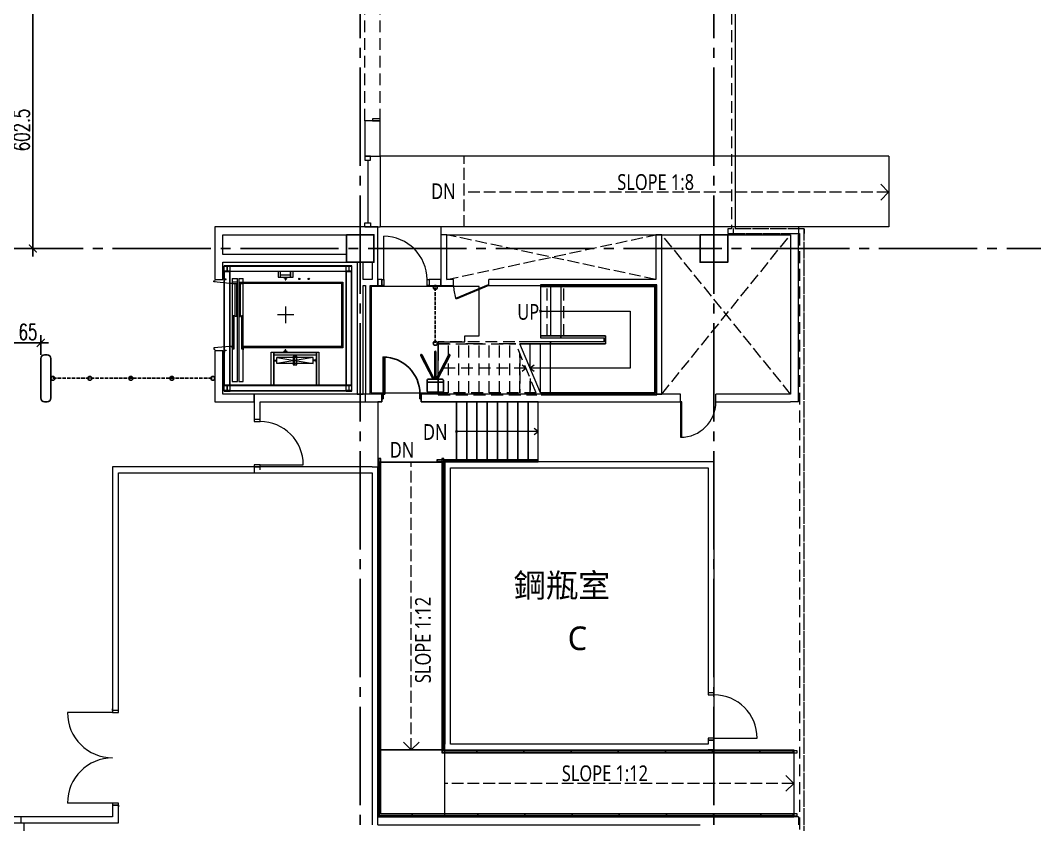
# Model space of a CAD drawing. Header units: millimetres. Extents: x -960 to 41501, y -1010 to 11880.
# Drawn here: x 24395 to 26976, y 1535 to 3580 of the extents above; entities that cross this region are included whole.
import ezdxf
from ezdxf.enums import TextEntityAlignment as Align

# ---------------------------------------------------------------- set-up
doc = ezdxf.new("R2010")
doc.units = ezdxf.units.MM
doc.header["$LTSCALE"] = 100
for name, pattern in [('X-S-FAB-L10$0$CENTER', [0.017, 0.012, -0.0015, 0.002, -0.0015]), ('X-S-FAB-L10$0$COL-CEN-LIN', [3.25, 2.5, -0.25, 0.25, -0.25]), ('X-S-FAB-L10$0$HIDDEN', [0.4, 0.3, -0.1]), ('X-S-FAB-L10$0$JJP_虛線(退縮線、投影線、地下室範圍、非屬本工程、圖面分區)', [0.45, 0.3, -0.15]), ('X-S-FAB-L10$0$TAI_虛線', [5.644, 2.822, -2.822]), ('X-S-FAB-L10$0$虛線', [0.846667, 0.423333, -0.423333])]:
    doc.linetypes.add(name, pattern=pattern)
for name, color, linetype in [('0-XREF', 7, 'Continuous'), ('X-S-FAB-L10$0$#2電梯_39_0', 8, 'Continuous'), ('X-S-FAB-L10$0$#2電梯_39_CAGE', 8, 'Continuous'), ('X-S-FAB-L10$0$#2電梯_39_CENTER', 8, 'Continuous'), ('X-S-FAB-L10$0$#2電梯_39_DIM', 8, 'Continuous'), ('X-S-FAB-L10$0$#2電梯_39_ELV', 8, 'Continuous'), ('X-S-FAB-L10$0$#2電梯_39_RC', 8, 'Continuous'), ('X-S-FAB-L10$0$#2電梯_39_STEEL2', 8, 'Continuous'), ('X-S-FAB-L10$0$#2電梯_39_WEIGHT', 8, 'Continuous'), ('X-S-FAB-L10$0$0-DIM-TXT', 8, 'Continuous'), ('X-S-FAB-L10$0$A-HIDE.50K辦公室', 8, 'Continuous'), ('X-S-FAB-L10$0$A-OBJE-2D', 8, 'X-S-FAB-L10$0$HIDDEN'), ('X-S-FAB-L10$0$A-RAIL', 8, 'Continuous'), ('X-S-FAB-L10$0$A-STRS', 8, 'Continuous'), ('X-S-FAB-L10$0$A-TEXT', 8, 'Continuous'), ('X-S-FAB-L10$0$A-WALL-EX', 8, 'Continuous'), ('X-S-FAB-L10$0$A-WALL-EX.200K', 8, 'Continuous'), ('X-S-FAB-L10$0$A-WALL-IN', 8, 'Continuous'), ('X-S-FAB-L10$0$A-WALL-IN.200K', 8, 'Continuous'), ('X-S-FAB-L10$0$A-WALL-IN.200K拆除', 8, 'Continuous'), ('X-S-FAB-L10$0$A-ZONE.200K', 8, 'Continuous'), ('X-S-FAB-L10$0$BLOCK', 8, 'Continuous'), ('X-S-FAB-L10$0$CCL', 8, 'X-S-FAB-L10$0$COL-CEN-LIN'), ('X-S-FAB-L10$0$COL-S', 8, 'Continuous'), ('X-S-FAB-L10$0$Door', 8, 'Continuous'), ('X-S-FAB-L10$0$DW_Frame', 8, 'Continuous'), ('X-S-FAB-L10$0$S-SLAB-SHOW', 8, 'Continuous'), ('X-S-FAB-L10$0$管制設備-188K', 6, 'Continuous')]:
    doc.layers.add(name, color=color, linetype=linetype)
doc.styles.add('X-S-FAB-L10$0$CHINA', font='simplex.shx', dxfattribs={"width": 0.75, "bigfont": 'chineset.shx'})
doc.styles.add('X-S-FAB-L10$0$DimStyUse', font='romans.shx', dxfattribs={"width": 0.7})
doc.styles.add('X-S-FAB-L10$0$Standard', font='', dxfattribs={"width": 0.8})
doc.styles.add('X-S-FAB-L10$0$TG_NOTE_TEXT', font='simplex.shx', dxfattribs={"width": 0.75, "bigfont": 'chineset.shx'})
doc.styles.get('X-S-FAB-L10$0$Standard').set_extended_font_data('Microsoft JhengHei')

# ---------------------------------------------------------------- blocks, each defined once
blk = doc.blocks.new('X-S-FAB-L10$0$FAB2-L05')
at = {"layer": 'X-S-FAB-L10$0$CCL'}
for p, q in [((-900, 11005), (-900, 0)), ((0, 11005), (0, 0)), ((-26880, 3720), (1210, 3720))]:
    blk.add_line(p, q, dxfattribs=at)
at = {"layer": 'X-S-FAB-L10$0$COL-S'}
for points in [[(-935, 3755), (-865, 3755), (-865, 3685), (-935, 3685)], [(-35, 3755), (35, 3755), (35, 3685), (-35, 3685)]]:
    blk.add_lwpolyline(points, close=True, dxfattribs=at)
blk = doc.blocks.new('X-S-FAB-L10$0$鋼瓶室__房間編號__43_1', base_point=(26181.9, 1419.2))
at = {"layer": 'X-S-FAB-L10$0$A-ZONE.200K', "color": 154, "lineweight": 0, "style": 'X-S-FAB-L10$0$Standard'}
for tag, p in [('ROOM_NAME', (25816.5, 2173.5)), ('DUMMY_849', (25933.3, 2193.1)), ('DUMMY_850', (25790.6, 2063.3)), ('DUMMY_851', (25816.5, 2039))]:
    blk.add_attdef(tag, text='', height=60, dxfattribs=at).set_placement(p, align=Align.TOP_CENTER)
blk = doc.blocks.new('X-S-FAB-L10$0$矩形門洞口 24[45]_1')
at = {"layer": 'X-S-FAB-L10$0$Door', "color": 1, "lineweight": 0}
for p, q in [((25290, 2610), (25305, 2610)), ((25290, 2445), (25305, 2445))]:
    blk.add_line(p, q, dxfattribs=at)
blk = doc.blocks.new('X-S-FAB-L10$0$萬用門(22改)-REVISED[50]_1')
at = {"layer": 'X-S-FAB-L10$0$Door', "color": 4, "linetype": 'X-S-FAB-L10$0$JJP_虛線(退縮線、投影線、地下室範圍、非屬本工程、圖面分區)', "lineweight": 0}
for p, q in [((25271.442029, 3325), (25271.442029, 3725)), ((25290.942029, 3720), (25290.942029, 3725)), ((25290.942029, 3725), (25310.942029, 3725)), ((25310.942029, 3720), (25290.942029, 3720)), ((25310.942029, 3725), (25310.942029, 3720)), ((25310.942029, 3325), (25310.942029, 3725)), ((25310.942029, 3330), (25290.942029, 3330)), ((25290.942029, 3330), (25290.942029, 3325)), ((25310.942029, 3325), (25310.942029, 3330)), ((25290.942029, 3325), (25310.942029, 3325))]:
    blk.add_line(p, q, dxfattribs=at)
blk = doc.blocks.new('X-S-FAB-L10$0$金屬門 24[55]_1')
at = {"layer": 'X-S-FAB-L10$0$Door', "color": 1, "lineweight": 0}
for p, q in [((25320, 2921), (25320, 3031)), ((25315, 2921), (25320, 2921)), ((25315, 2906), (25315, 2921)), ((25315, 2921), (25315, 2906)), ((25315, 2921), (25315, 2906)), ((25320, 2921), (25320, 2906)), ((25430, 2906), (25430, 2921)), ((25430, 2921), (25435, 2921)), ((25435, 2921), (25435, 2906)), ((25435, 2921), (25435, 2906)), ((25435, 2921), (25435, 2906)), ((25320, 2906), (25315, 2906)), ((25435, 2906), (25430, 2906))]:
    blk.add_line(p, q, dxfattribs=at)
blk.add_arc((25320, 2921), 110, 0, 90, dxfattribs=at)
blk = doc.blocks.new('X-S-FAB-L10$0$金屬門 24[77]_1')
at = {"layer": 'X-S-FAB-L10$0$Door', "lineweight": 0}
for p, q in [((24990, 2565), (24990, 2560)), ((25005, 2565), (24990, 2565)), ((25005, 2565), (24990, 2565)), ((25005, 2565), (24990, 2565)), ((24990, 2560), (25005, 2560)), ((25005, 2560), (25005, 2565)), ((25005, 2450), (24990, 2450)), ((24990, 2450), (24990, 2445)), ((24990, 2445), (25005, 2445)), ((25005, 2445), (24990, 2445)), ((25005, 2445), (24990, 2445)), ((25005, 2445), (25005, 2450)), ((25005, 2450), (25115, 2450))]:
    blk.add_line(p, q, dxfattribs=at)
blk.add_arc((25005, 2450), 110, 0, 90, dxfattribs=at)
blk = doc.blocks.new('X-S-FAB-L10$0$萬用門(22改)-REVISED[59]_1')
at = {"layer": 'X-S-FAB-L10$0$Door', "linetype": 'X-S-FAB-L10$0$TAI_虛線', "lineweight": 0}
for p, q in [((25271.442029, 3235), (25271.442029, 3225)), ((25286.442029, 3235), (25271.442029, 3235)), ((25286.442029, 3225), (25286.442029, 3235)), ((25271.442029, 3225), (25286.442029, 3225)), ((25278.942029, 3225), (25278.942029, 3065)), ((25271.442029, 3055), (25271.442029, 3065)), ((25271.442029, 3065), (25286.442029, 3065)), ((25286.442029, 3055), (25271.442029, 3055)), ((25286.442029, 3065), (25286.442029, 3055))]:
    blk.add_line(p, q, dxfattribs=at)
blk = doc.blocks.new('X-S-FAB-L10$0$_ArchTick')
at = {"color": 0, "linetype": 'ByBlock', "const_width": 0.15}
blk.add_lwpolyline([(-0.5, -0.5), (0.5, 0.5)], dxfattribs=at)
blk = doc.blocks.new('X-S-FAB-L10')
for p, q in [((24426.7, 2980), (24426.7, 3622.5)), ((24395, 3000), (24446.7, 3000)), ((24447, 2730), (24447, 2780)), ((24362, 2760), (24467, 2760)), ((25315, 2610), (25315, 2630)), ((25415, 2610), (25415, 2630))]:
    blk.add_line(p, q)
blk.add_lwpolyline([(25318, 2630), (25318, 2724), (25322.4, 2724), (25322.4, 2630)], close=True)
blk.add_arc((25318, 2630), 94, 0, 90)
at = {"layer": 'X-S-FAB-L10$0$#2電梯_39_0', "lineweight": 0, "flags": 128}
for points in [[(24933.5, 2915.2), (24934.5, 2915.2), (24934.5, 2911.2), (24928.5, 2911.2), (24887.5, 2915.2), (24887.5, 2918.2), (24890.5, 2918.2)], [(24933.5, 2747.2), (24934.5, 2747.2), (24934.5, 2751.2), (24928.5, 2751.2), (24887.5, 2747.2), (24887.5, 2744.2), (24890.5, 2744.2)]]:
    blk.add_lwpolyline(points, dxfattribs=at)
at = {"layer": 'X-S-FAB-L10$0$#2電梯_39_CAGE', "lineweight": 0}
for p, q in [((24934, 2923.7), (24934, 2661.7)), ((24934, 2923.7), (24948, 2923.7)), ((24948, 2661.7), (24948, 2923.7)), ((24951, 2923.7), (24951, 2661.7)), ((24951, 2923.7), (24962, 2923.7)), ((24962, 2661.7), (24962, 2923.7)), ((24948, 2914.7), (24934, 2914.7)), ((24934, 2911.2), (24948, 2911.2)), ((24942.1, 2827.2), (24942.1, 2911.2)), ((24944.8, 2911.2), (24944.8, 2827.2)), ((24951, 2914.7), (25215.5, 2914.7)), ((24951, 2911.2), (24962, 2911.2)), ((24953.2, 2911.2), (24953.2, 2827.2)), ((24955.4, 2827.2), (24955.4, 2911.2)), ((24962, 2911.2), (24962, 2914.7)), ((25215.5, 2911.2), (24962, 2911.2)), ((25212, 2914.7), (25212, 2747.7)), ((25215.5, 2914.7), (25215.5, 2747.7)), ((24939.4, 2829.2), (24936.7, 2829.2)), ((24936.7, 2829.2), (24936.7, 2745.2)), ((24939.4, 2745.2), (24939.4, 2829.2)), ((24944.8, 2827.2), (24942.1, 2827.2)), ((24953.2, 2827.2), (24955.4, 2827.2)), ((24957.6, 2829.2), (24957.6, 2745.2)), ((24959.8, 2829.2), (24957.6, 2829.2)), ((24959.8, 2745.2), (24959.8, 2829.2)), ((24936.7, 2745.2), (24939.4, 2745.2)), ((24957.6, 2745.2), (24959.8, 2745.2)), ((25215.5, 2751.2), (24962, 2751.2)), ((25215.5, 2747.7), (24962, 2747.7)), ((24962, 2746.2), (24962, 2746.2)), ((24962, 2746.2), (24962, 2742.7)), ((25048, 2722.9), (25140, 2707.9)), ((25140, 2722.9), (25048, 2707.9)), ((24934, 2661.7), (24948, 2661.7)), ((24934, 2661.7), (24948, 2661.7)), ((24951, 2661.7), (24962, 2661.7))]:
    blk.add_line(p, q, dxfattribs=at)
at = {"layer": 'X-S-FAB-L10$0$#2電梯_39_CENTER', "linetype": 'X-S-FAB-L10$0$CENTER', "lineweight": 0}
for p, q in [((25070, 2852.2), (25070, 2810.5)), ((25090.9, 2831.2), (25049.1, 2831.2))]:
    blk.add_line(p, q, dxfattribs=at)
at = {"layer": 'X-S-FAB-L10$0$#2電梯_39_DIM', "lineweight": 0}
blk.add_line((25094, 2704.1), (25094, 2726.7), dxfattribs=at)
at = {"layer": 'X-S-FAB-L10$0$#2電梯_39_DIM', "lineweight": 0, "flags": 128}
blk.add_lwpolyline([(25099, 2704.1), (25099, 2726.7), (25089, 2726.7), (25089, 2704.1)], close=True, dxfattribs=at)
at = {"layer": 'X-S-FAB-L10$0$#2電梯_39_DIM', "lineweight": 0}
for centre in [(25105, 2922.7), (25129, 2922.7)]:
    blk.add_circle(centre, 1.5, dxfattribs=at)
at = {"layer": 'X-S-FAB-L10$0$#2電梯_39_ELV', "lineweight": 0}
for p, q in [((25239, 2956.2), (24914, 2956.2)), ((24914, 2941.2), (24914, 2956.2)), ((24914, 2637.7), (24914, 2956.2)), ((24929, 2637.7), (24929, 2956.2)), ((25224, 2637.7), (25224, 2956.2)), ((25239, 2637.7), (25239, 2956.2)), ((25239, 2941.2), (24914, 2941.2)), ((25239, 2652.7), (24914, 2652.7)), ((24914, 2637.7), (24914, 2652.7)), ((25239, 2637.7), (24914, 2637.7))]:
    blk.add_line(p, q, dxfattribs=at)
at = {"layer": 'X-S-FAB-L10$0$#2電梯_39_RC', "lineweight": 0}
for p, q in [((25065.5, 2926.9), (25074.4, 2926.9)), ((25065.5, 2926.9), (25065.5, 2925.4)), ((25065.5, 2925.4), (25069.2, 2925.4)), ((25069.2, 2925.4), (25069.2, 2920.7)), ((25069.2, 2920.7), (25070.8, 2920.7)), ((25070.8, 2925.4), (25070.8, 2920.7)), ((25070.8, 2925.4), (25074.4, 2925.4)), ((25074.4, 2926.9), (25074.4, 2925.4)), ((25065.5, 2736.5), (25065.5, 2738)), ((25069.2, 2738), (25065.5, 2738)), ((25074.4, 2736.5), (25065.5, 2736.5)), ((25069.2, 2738), (25069.2, 2742.7)), ((25070.8, 2742.7), (25069.2, 2742.7)), ((25070.8, 2738), (25070.8, 2742.7)), ((25074.4, 2738), (25070.8, 2738)), ((25074.4, 2736.5), (25074.4, 2738)), ((25039.8, 2710.9), (25039.8, 2719.8)), ((25039.8, 2719.8), (25041.3, 2719.8)), ((25039.8, 2710.9), (25041.3, 2710.9)), ((25041.3, 2716.2), (25041.3, 2719.8)), ((25041.3, 2716.2), (25046, 2716.2)), ((25041.3, 2710.9), (25041.3, 2714.6)), ((25041.3, 2714.6), (25046, 2714.6)), ((25046, 2714.6), (25046, 2716.2)), ((25140, 2722.9), (25048, 2722.9)), ((25048, 2707.9), (25048, 2722.9)), ((25140, 2707.9), (25140, 2722.9)), ((25140, 2707.9), (25140, 2722.9)), ((25142, 2716.2), (25142, 2714.6)), ((25146.7, 2716.2), (25142, 2716.2)), ((25146.7, 2714.6), (25142, 2714.6)), ((25146.7, 2719.8), (25146.7, 2716.2)), ((25148.2, 2719.8), (25146.7, 2719.8)), ((25146.7, 2714.6), (25146.7, 2710.9)), ((25148.2, 2710.9), (25146.7, 2710.9)), ((25148.2, 2719.8), (25148.2, 2710.9)), ((25140, 2707.9), (25048, 2707.9))]:
    blk.add_line(p, q, dxfattribs=at)
at = {"layer": 'X-S-FAB-L10$0$#2電梯_39_STEEL2', "lineweight": 0, "flags": 128}
for points in [[(24929, 2956.2), (24914, 2956.2)], [(25239, 2956.2), (25224, 2956.2)], [(25239, 2955.3), (25239, 2956.2)], [(25239, 2941.2), (25239, 2942.1)], [(24914, 2637.7), (24929, 2637.7)], [(25224, 2637.7), (25239, 2637.7)], [(25239, 2651.8), (25239, 2652.7)], [(25239, 2637.7), (25239, 2638.6)]]:
    blk.add_lwpolyline(points, dxfattribs=at)
for points in [[(24914, 2956.2), (24914, 2955.3), (24920.2, 2955.3, -0.414214), (24921.2, 2954.3), (24921.2, 2943, -0.414214), (24920.2, 2942.1), (24914, 2942.1), (24914, 2941.2), (24929, 2941.2), (24929, 2942.1), (24922.8, 2942.1, -0.414214), (24921.8, 2943), (24921.8, 2954.3, -0.414214), (24922.8, 2955.3), (24929, 2955.3), (24929, 2956.2)], [(25224, 2956.2), (25224, 2955.3), (25230.2, 2955.3, -0.414214), (25231.2, 2954.3), (25231.2, 2943, -0.414214), (25230.2, 2942.1), (25224, 2942.1), (25224, 2941.2), (25239, 2941.2)], [(25239, 2942.1), (25232.8, 2942.1, -0.414214), (25231.8, 2943), (25231.8, 2954.3, -0.414214), (25232.8, 2955.3), (25239, 2955.3)], [(24929, 2637.7), (24929, 2638.6), (24922.8, 2638.6, -0.414214), (24921.8, 2639.5), (24921.8, 2650.8, -0.414214), (24922.8, 2651.8), (24929, 2651.8), (24929, 2652.7), (24914, 2652.7), (24914, 2651.8), (24920.2, 2651.8, -0.414214), (24921.2, 2650.8), (24921.2, 2639.5, -0.414214), (24920.2, 2638.6), (24914, 2638.6), (24914, 2637.7)], [(25239, 2652.7), (25224, 2652.7), (25224, 2651.8), (25230.2, 2651.8, -0.414214), (25231.2, 2650.8), (25231.2, 2639.5, -0.414214), (25230.2, 2638.6), (25224, 2638.6), (25224, 2637.7)], [(25239, 2638.6), (25232.8, 2638.6, -0.414214), (25231.8, 2639.5), (25231.8, 2650.8, -0.414214), (25232.8, 2651.8), (25239, 2651.8)]]:
    blk.add_lwpolyline(points, format="xyb", dxfattribs=at)
at = {"layer": 'X-S-FAB-L10$0$#2電梯_39_WEIGHT', "lineweight": 0}
for p, q in [((24929, 2955.2), (25224, 2955.2)), ((24914.2, 2926.2), (24914, 2926.2)), ((24914, 2926.2), (24914, 2921.2)), ((24914, 2921.2), (24919, 2921.2)), ((24914.5, 2922.3), (24914.5, 2925.9)), ((24915, 2652.7), (24915, 2941.2)), ((24918.7, 2921.7), (24915.2, 2921.7)), ((24919, 2921.2), (24919, 2921.4)), ((24928, 2652.7), (24928, 2941.2)), ((24929, 2942.2), (25224, 2942.2)), ((25051, 2941.2), (25051, 2926.9)), ((25051, 2926.9), (25089, 2926.9)), ((25056.9, 2926.9), (25056.9, 2941.2)), ((25057.5, 2926.9), (25057.5, 2941.2)), ((25057.5, 2933.4), (25082.5, 2933.4)), ((25057.5, 2927.5), (25082.5, 2927.5)), ((25082.5, 2926.9), (25082.5, 2941.2)), ((25083.1, 2926.9), (25083.1, 2941.2)), ((25089, 2926.9), (25089, 2941.2)), ((25225, 2652.7), (25225, 2941.2)), ((25238, 2652.7), (25238, 2941.2)), ((24914, 2741.2), (24919, 2741.2)), ((24914, 2736.2), (24914, 2741.2)), ((24914.2, 2736.2), (24914, 2736.2)), ((24914.5, 2740), (24914.5, 2736.5)), ((24918.7, 2740.7), (24915.2, 2740.7)), ((24919, 2741.2), (24919, 2741)), ((25033.3, 2652.7), (25033.3, 2736.5)), ((25033.3, 2736.5), (25154.7, 2736.5)), ((25039.2, 2736.5), (25039.2, 2652.7)), ((25039.8, 2736.5), (25039.8, 2652.7)), ((25148.2, 2736.5), (25148.2, 2652.7)), ((25148.8, 2736.5), (25148.8, 2652.7)), ((25154.7, 2736.5), (25154.7, 2652.7)), ((25039.8, 2735.9), (25148.2, 2735.9)), ((25039.8, 2730), (25148.2, 2730)), ((24929, 2651.7), (25224, 2651.7)), ((24929, 2638.7), (25224, 2638.7))]:
    blk.add_line(p, q, dxfattribs=at)
for centre, radius, start, end in [((24914.2, 2925.9), 0.3, 0, 90), ((24915.2, 2922.3), 0.65, 180, 270), ((24918.7, 2921.4), 0.3, 0, 90), ((24914.2, 2736.5), 0.3, 270, 0), ((24915.2, 2740), 0.65, 90, 180), ((24918.7, 2741), 0.3, 270, 0)]:
    blk.add_arc(centre, radius, start, end, dxfattribs=at)
at = {"layer": 'X-S-FAB-L10$0$A-HIDE.50K辦公室', "lineweight": 0}
for p, q in [((25005, 2445), (24990, 2445)), ((24990, 2445), (24990, 2430)), ((24990, 2430), (25005, 2430))]:
    blk.add_line(p, q, dxfattribs=at)
at = {"layer": 'X-S-FAB-L10$0$A-OBJE-2D', "lineweight": 0}
for p, q in [((25524.5, 3055), (25524.5, 3235)), ((26604.5, 3143.2), (26584.5, 3163.2)), ((26604.5, 3143.2), (26584.5, 3123.2)), ((25390, 1725), (25370, 1745)), ((25390, 1725), (25410, 1745)), ((26363, 1640), (26343, 1660)), ((26363, 1640), (26343, 1620))]:
    blk.add_line(p, q, dxfattribs=at)
at = {"layer": 'X-S-FAB-L10$0$A-OBJE-2D', "linetype": 'X-S-FAB-L10$0$HIDDEN', "lineweight": 0}
for p, q in [((25480, 2921), (26012.5, 3035)), ((26012.5, 2921), (25480, 3035)), ((26027.5, 2630), (26355, 3035)), ((26355, 2630), (26027.5, 3035))]:
    blk.add_line(p, q, dxfattribs=at)
at = {"layer": 'X-S-FAB-L10$0$A-OBJE-2D', "lineweight": 0, "flags": 128}
for points in [[(26604.5, 3143.2), (25524.5, 3143.2)], [(25390, 1725), (25390, 2457)], [(26363, 1640), (25475, 1640)]]:
    blk.add_lwpolyline(points, dxfattribs=at)
at = {"layer": 'X-S-FAB-L10$0$A-RAIL', "lineweight": 0}
for p, q in [((25312.5, 2466.1), (25307.5, 2466.1)), ((25307.5, 2466.1), (25307.5, 2457)), ((25307.5, 2457), (25307.5, 1725)), ((25311.7, 2456), (25308.2, 2456)), ((25308.2, 2456), (25308.2, 1725)), ((25311.7, 2456), (25308.2, 2456)), ((25308.2, 2456), (25308.2, 1725)), ((25311.7, 1725), (25311.7, 2456)), ((25311.7, 1725), (25311.7, 2456)), ((25312.5, 2457), (25312.5, 2466.1)), ((25312.5, 1725), (25312.5, 2457)), ((25455, 2462.5), (25455, 2457.5)), ((25505, 2462.5), (25455, 2462.5)), ((25455, 2457.5), (25505, 2457.5)), ((25456, 2461.8), (25456, 2458.3)), ((25505, 2461.8), (25456, 2461.8)), ((25456, 2461.8), (25456, 2458.3)), ((25505, 2461.8), (25456, 2461.8)), ((25456, 2458.3), (25505, 2458.3)), ((25456, 2458.3), (25505, 2458.3)), ((25472.5, 2466.1), (25467.5, 2466.1)), ((25467.5, 2466.1), (25467.5, 2457)), ((25467.5, 2457), (25467.5, 1717.5)), ((25471.7, 2456), (25468.2, 2456)), ((25468.2, 2456), (25468.2, 1718.3)), ((25471.7, 2456), (25468.2, 2456)), ((25468.2, 2456), (25468.2, 1718.3)), ((25471.7, 1721.8), (25471.7, 2456)), ((25471.7, 1721.8), (25471.7, 2456)), ((25472.5, 2457), (25472.5, 2466.1)), ((25472.5, 1722.5), (25472.5, 2457)), ((25713, 2462.5), (25505, 2462.5)), ((25712, 2461.8), (25505, 2461.8)), ((25712, 2461.8), (25505, 2461.8)), ((25505, 2458.3), (25712, 2458.3)), ((25505, 2458.3), (25712, 2458.3)), ((25505, 2457.5), (25713, 2457.5)), ((25712, 2458.3), (25712, 2461.8)), ((25712, 2458.3), (25712, 2461.8)), ((25713, 2457.5), (25713, 2462.5)), ((25307.5, 1725), (25307.5, 1557.5)), ((25308.2, 1725), (25308.2, 1558.3)), ((25308.2, 1725), (25308.2, 1558.3)), ((25311.7, 1561.8), (25311.7, 1725)), ((25311.7, 1561.8), (25311.7, 1725)), ((25312.5, 1562.5), (25312.5, 1725)), ((25467.5, 1717.5), (26363, 1717.5)), ((25468.2, 1718.3), (26362, 1718.3)), ((25468.2, 1718.3), (26362, 1718.3)), ((26362, 1721.8), (25471.7, 1721.8)), ((26362, 1721.8), (25471.7, 1721.8)), ((26363, 1722.5), (25472.5, 1722.5)), ((26362, 1718.3), (26362, 1721.8)), ((26362, 1718.3), (26362, 1721.8)), ((26372.1, 1722.5), (26363, 1722.5)), ((26363, 1717.5), (26372.1, 1717.5)), ((26372.1, 1717.5), (26372.1, 1722.5)), ((25307.5, 1557.5), (25475, 1557.5)), ((25308.2, 1558.3), (25475, 1558.3)), ((25308.2, 1558.3), (25475, 1558.3)), ((25475, 1561.8), (25311.7, 1561.8)), ((25475, 1561.8), (25311.7, 1561.8)), ((25475, 1562.5), (25312.5, 1562.5)), ((26363, 1562.5), (25475, 1562.5)), ((26362, 1561.8), (25475, 1561.8)), ((26362, 1561.8), (25475, 1561.8)), ((25475, 1558.3), (26362, 1558.3)), ((25475, 1558.3), (26362, 1558.3)), ((25475, 1557.5), (26363, 1557.5)), ((26362, 1558.3), (26362, 1561.8)), ((26362, 1558.3), (26362, 1561.8)), ((26372.1, 1562.5), (26363, 1562.5)), ((26363, 1557.5), (26372.1, 1557.5)), ((26372.1, 1557.5), (26372.1, 1562.5))]:
    blk.add_line(p, q, dxfattribs=at)
at = {"layer": 'X-S-FAB-L10$0$A-RAIL', "lineweight": 0, "flags": 128}
for points in [[(25311.2, 2451, 1), (25308.7, 2451, 1)], [(25480, 2458.8, 1), (25480, 2461.3, 1)], [(25609, 2458.8, 1), (25609, 2461.3, 1)], [(25471.2, 2448.5, 1), (25468.7, 2448.5, 1)], [(25311.2, 2331, 1), (25308.7, 2331, 1)], [(25471.2, 2328.5, 1), (25468.7, 2328.5, 1)], [(25311.2, 2211, 1), (25308.7, 2211, 1)], [(25471.2, 2208.5, 1), (25468.7, 2208.5, 1)], [(25311.2, 2091, 1), (25308.7, 2091, 1)], [(25471.2, 2088.5, 1), (25468.7, 2088.5, 1)], [(25311.2, 1971, 1), (25308.7, 1971, 1)], [(25471.2, 1968.5, 1), (25468.7, 1968.5, 1)], [(25311.2, 1851, 1), (25308.7, 1851, 1)], [(25471.2, 1848.5, 1), (25468.7, 1848.5, 1)], [(25311.2, 1731, 1), (25308.7, 1731, 1)], [(25471.2, 1728.5, 1), (25468.7, 1728.5, 1)], [(25556.5, 1721.3, 1), (25556.5, 1718.8, 1)], [(25676.5, 1721.3, 1), (25676.5, 1718.8, 1)], [(25796.5, 1721.3, 1), (25796.5, 1718.8, 1)], [(25916.5, 1721.3, 1), (25916.5, 1718.8, 1)], [(26036.5, 1721.3, 1), (26036.5, 1718.8, 1)], [(26156.5, 1721.3, 1), (26156.5, 1718.8, 1)], [(26276.5, 1721.3, 1), (26276.5, 1718.8, 1)], [(25311.2, 1642.5, 1), (25308.7, 1642.5, 1)], [(25392.5, 1561.3, 1), (25392.5, 1558.8, 1)], [(25559, 1561.3, 1), (25559, 1558.8, 1)], [(25679, 1561.3, 1), (25679, 1558.8, 1)], [(25799, 1561.3, 1), (25799, 1558.8, 1)], [(25919, 1561.3, 1), (25919, 1558.8, 1)], [(26039, 1561.3, 1), (26039, 1558.8, 1)], [(26159, 1561.3, 1), (26159, 1558.8, 1)], [(26279, 1561.3, 1), (26279, 1558.8, 1)]]:
    blk.add_lwpolyline(points, format="xyb", close=True, dxfattribs=at)
at = {"layer": 'X-S-FAB-L10$0$A-STRS', "lineweight": 0}
for p, q in [((25770.5, 2908), (25718.5, 2908)), ((25718.5, 2908), (25718.5, 2903)), ((25718.5, 2903), (25770.5, 2903)), ((25718.5, 2903), (25718.5, 2778)), ((25770.5, 2903), (25718.5, 2903)), ((25744.5, 2903), (25718.5, 2903)), ((25744.5, 2903), (25744.5, 2778)), ((25770.5, 2903), (25744.5, 2903)), ((25770.5, 2903), (25770.5, 2908)), ((25796.5, 2908), (25770.5, 2908)), ((25770.5, 2908), (25770.5, 2903)), ((25770.5, 2903), (25796.5, 2903)), ((25778, 2903), (25770.5, 2903)), ((25770.5, 2903), (25770.5, 2778)), ((25796.5, 2903), (25770.5, 2903)), ((25796.5, 2903), (25778, 2903)), ((26014.5, 2908), (25796.5, 2908)), ((25796.5, 2903), (26009.5, 2903)), ((26009.5, 2903), (25796.5, 2903)), ((26009.5, 2903), (25796.5, 2903)), ((26009.5, 2903), (26009.5, 2633)), ((26009.5, 2633), (26009.5, 2903)), ((26009.5, 2633), (26009.5, 2903)), ((26014.5, 2628), (26014.5, 2908)), ((25718.5, 2840.5), (25947, 2840.5)), ((25947, 2840.5), (25947, 2695.5)), ((25744.5, 2763), (25664.4, 2763)), ((25770.5, 2778), (25718.5, 2778)), ((25718.5, 2778), (25718.5, 2773)), ((25718.5, 2778), (25770.5, 2778)), ((25718.5, 2778), (25744.5, 2778)), ((25718.5, 2773), (25770.5, 2773)), ((25744.5, 2778), (25770.5, 2778)), ((25770.5, 2763), (25744.5, 2763)), ((25744.5, 2763), (25744.5, 2758)), ((25744.5, 2758), (25744.5, 2763)), ((25770.5, 2773), (25770.5, 2778)), ((25796.5, 2778), (25770.5, 2778)), ((25770.5, 2778), (25770.5, 2773)), ((25770.5, 2778), (25778, 2778)), ((25770.5, 2778), (25796.5, 2778)), ((25770.5, 2773), (25796.5, 2773)), ((25879.5, 2763), (25770.5, 2763)), ((25778, 2778), (25796.5, 2778)), ((25884.5, 2778), (25796.5, 2778)), ((25796.5, 2778), (25884.5, 2778)), ((25796.5, 2778), (25884.5, 2778)), ((25796.5, 2773), (25879.5, 2773)), ((25879.5, 2773), (25879.5, 2763)), ((25884.5, 2758), (25884.5, 2778)), ((25884.5, 2778), (25884.5, 2758)), ((25884.5, 2778), (25884.5, 2758)), ((25666.5, 2758), (25744.5, 2758)), ((25744.5, 2758), (25666.5, 2758)), ((25692.5, 2758), (25666.5, 2758)), ((25718.5, 2633), (25666.5, 2758)), ((25692.5, 2695.5), (25692.5, 2758)), ((25718.5, 2758), (25692.5, 2758)), ((25718.5, 2633), (25718.5, 2758)), ((25744.5, 2758), (25718.5, 2758)), ((25744.5, 2758), (25770.5, 2758)), ((25770.5, 2758), (25744.5, 2758)), ((25744.5, 2633), (25744.5, 2758)), ((25770.5, 2758), (25744.5, 2758)), ((25770.5, 2758), (25884.5, 2758)), ((25884.5, 2758), (25770.5, 2758)), ((25884.5, 2758), (25770.5, 2758)), ((25702.5, 2703), (25692.5, 2695.5)), ((25947, 2695.5), (25692.5, 2695.5)), ((25692.5, 2695.5), (25702.5, 2688)), ((25744.5, 2633), (25718.5, 2633)), ((25718.5, 2633), (25744.5, 2633)), ((25718.5, 2633), (25744.5, 2633)), ((25770.5, 2633), (25744.5, 2633)), ((25744.5, 2633), (25744.5, 2628)), ((25744.5, 2628), (25744.5, 2633)), ((25744.5, 2633), (25770.5, 2633)), ((25744.5, 2633), (25770.5, 2633)), ((26009.5, 2633), (25770.5, 2633)), ((25770.5, 2633), (26009.5, 2633)), ((25770.5, 2633), (26009.5, 2633)), ((25531, 2610), (25505, 2610)), ((25505, 2610), (25505, 2460)), ((25557, 2610), (25531, 2610)), ((25531, 2610), (25531, 2460)), ((25531, 2460), (25531, 2610)), ((25583, 2610), (25557, 2610)), ((25557, 2610), (25557, 2460)), ((25557, 2460), (25557, 2610)), ((25609, 2610), (25583, 2610)), ((25583, 2610), (25583, 2460)), ((25583, 2460), (25583, 2610)), ((25635, 2610), (25609, 2610)), ((25609, 2610), (25609, 2460)), ((25609, 2460), (25609, 2610)), ((25661, 2610), (25635, 2610)), ((25635, 2610), (25635, 2460)), ((25635, 2460), (25635, 2610)), ((25687, 2610), (25661, 2610)), ((25661, 2610), (25661, 2460)), ((25661, 2460), (25661, 2610)), ((25713, 2610), (25687, 2610)), ((25687, 2610), (25687, 2460)), ((25687, 2460), (25687, 2610)), ((25713, 2460), (25713, 2610)), ((25720.6, 2628), (25744.5, 2628)), ((25744.5, 2628), (25770.5, 2628)), ((25770.5, 2628), (26014.5, 2628)), ((25531, 2535), (25505, 2535)), ((25687, 2535), (25531, 2535)), ((25713, 2535), (25687, 2535)), ((25713, 2535), (25703, 2542.5)), ((25703, 2527.5), (25713, 2535)), ((25505, 2460), (25531, 2460)), ((25531, 2460), (25557, 2460)), ((25557, 2460), (25583, 2460)), ((25583, 2460), (25609, 2460)), ((25609, 2460), (25635, 2460)), ((25635, 2460), (25661, 2460)), ((25661, 2460), (25687, 2460)), ((25687, 2460), (25713, 2460))]:
    blk.add_line(p, q, dxfattribs=at)
at = {"layer": 'X-S-FAB-L10$0$A-STRS', "linetype": 'X-S-FAB-L10$0$JJP_虛線(退縮線、投影線、地下室範圍、非屬本工程、圖面分區)', "lineweight": 0}
for p, q in [((25736.1, 2778), (25736.1, 2903)), ((25778, 2778), (25778, 2903)), ((25653.6, 2763), (25458.5, 2763)), ((25458.5, 2763), (25458.5, 2758)), ((25458.5, 2758), (25655.7, 2758)), ((25484.5, 2633), (25484.5, 2758)), ((25510.5, 2633), (25510.5, 2758)), ((25536.5, 2633), (25536.5, 2758)), ((25562.5, 2633), (25562.5, 2758)), ((25588.5, 2633), (25588.5, 2758)), ((25614.5, 2633), (25614.5, 2758)), ((25640.5, 2633), (25640.5, 2758)), ((25707.7, 2633), (25655.7, 2758)), ((25744.5, 2633), (25744.5, 2758)), ((25666.5, 2633), (25666.5, 2732)), ((25666.5, 2732), (25666.5, 2633)), ((25666.5, 2633), (25666.5, 2732)), ((25681.7, 2695.5), (25458.5, 2695.5)), ((25681.7, 2695.5), (25671.7, 2703)), ((25671.7, 2688), (25681.7, 2695.5)), ((25692.5, 2633), (25692.5, 2669.5)), ((25692.5, 2669.5), (25692.5, 2633)), ((25692.5, 2633), (25692.5, 2669.5)), ((25707.7, 2633), (25458.5, 2633)), ((25458.5, 2633), (25458.5, 2628)), ((25458.5, 2628), (25709.7, 2628))]:
    blk.add_line(p, q, dxfattribs=at)
at = {"layer": 'X-S-FAB-L10$0$A-STRS', "linetype": 'X-S-FAB-L10$0$虛線', "lineweight": 0}
for p, q in [((25458.5, 2758), (25458.5, 2633)), ((25655.7, 2758), (25458.5, 2758))]:
    blk.add_line(p, q, dxfattribs=at)
at = {"layer": 'X-S-FAB-L10$0$A-STRS', "lineweight": 0, "flags": 128}
for points in [[(25718.5, 2838, 1), (25718.5, 2843, 1)], [(25505, 2532.5, 1), (25505, 2537.5, 1)]]:
    blk.add_lwpolyline(points, format="xyb", close=True, dxfattribs=at)
at = {"layer": 'X-S-FAB-L10$0$A-WALL-EX', "lineweight": 0}
for p, q in [((25310.9, 3325), (25271.4, 3325)), ((25290, 2610), (25305, 2610)), ((25005, 2565), (24990, 2565)), ((25005, 2445), (24990, 2445)), ((25290, 2445), (25305, 2445))]:
    blk.add_line(p, q, dxfattribs=at)
at = {"layer": 'X-S-FAB-L10$0$A-WALL-EX', "linetype": 'X-S-FAB-L10$0$JJP_虛線(退縮線、投影線、地下室範圍、非屬本工程、圖面分區)', "lineweight": 0}
for p, q in [((26378, 3050), (26208.8, 3050)), ((26390, 3050), (26378, 3050)), ((26390, 3038), (26390, 3050)), ((26390, -253), (26390, 3038))]:
    blk.add_line(p, q, dxfattribs=at)
at = {"layer": 'X-S-FAB-L10$0$A-WALL-EX', "linetype": 'X-S-FAB-L10$0$JJP_虛線(退縮線、投影線、地下室範圍、非屬本工程、圖面分區)', "lineweight": 0, "flags": 128}
for points in [[(26205, 9045), (26205, 3050)], [(26215, 3050), (26215, 9055)], [(26205, 3050), (26195, 3050)], [(26195, 3050), (26195, 3038)], [(26390, 3050), (26208.8, 3050)], [(26208.8, 3050), (26208.8, 3050)], [(26208.8, 3050), (26208.8, 3038)], [(26390, 3050), (26215, 3050)], [(26390, 3050), (26390, 3038)], [(26390, 3050), (26390, 3050)], [(26390, -265), (26390, 3050)], [(26195, 3038), (26378, 3038)], [(26208.8, 3038), (26378, 3038)], [(26378, 3038), (26378, -253)], [(26378, 3038), (26378, -253)], [(26390, -265), (26390, 3038)]]:
    blk.add_lwpolyline(points, dxfattribs=at)
at = {"layer": 'X-S-FAB-L10$0$A-WALL-EX', "lineweight": 0, "flags": 128}
for points in [[(26215, 3050), (26215, 9055)], [(26215, 3050), (26215, 9055)], [(25271.4, 3325), (25271.4, 3235)], [(25310.9, 3235), (25310.9, 3325)], [(25271.4, 3235), (25310.9, 3235)], [(26205, 3055), (25465, 3055)], [(26375, 3055), (26205, 3055)], [(26375, 3055), (26375, 3035)], [(25480, 3035), (26125, 3035)], [(26195, 3035), (26205, 3035)], [(26205, 3035), (26355, 3035)], [(26355, 3035), (26355, 2630)], [(26375, 2610), (26375, 3035)], [(24990, 2630), (24990, 2610)], [(24990, 2610), (24990, 2565)], [(25005, 2565), (25005, 2610)], [(25305, 2610), (25305, 1555)], [(25305, 2610), (25305, 1555)], [(26375, 2610), (26355, 2610)], [(25305, 2460), (25305, 1555)], [(25305, 2460), (25305, 1555)], [(24990, 2445), (24990, 2437.5)], [(25290, 2445), (25005, 2445)], [(25005, 2437.5), (25005, 2445)], [(25005, 2430), (25290, 2430)], [(25290, 2430), (25290, 1535)], [(25305, 1535), (25305, 2445)], [(26375, 1555), (25305, 1555)], [(26375, 1555), (26375, 1535)], [(25305, 1535), (26125, 1535)]]:
    blk.add_lwpolyline(points, dxfattribs=at)
at = {"layer": 'X-S-FAB-L10$0$A-WALL-EX.200K', "lineweight": 0}
for p, q in [((25271.4, 3235), (25310.9, 3235)), ((25271.4, 3055), (25310.9, 3055)), ((25475, 2457.5), (25490, 2457.5)), ((25475, 2457.5), (25475, 1740)), ((26145, 2457.5), (25490, 2457.5)), ((26160, 2457.5), (26145, 2457.5)), ((26160, 2457), (26160, 1725)), ((25490, 1740), (25490, 2442.5)), ((25490, 2442.5), (26145, 2442.5)), ((26145, 2442.5), (26145, 1870)), ((26160, 1870), (26145, 1870)), ((25475, 1725), (25475, 1740)), ((26145, 1740), (25490, 1740)), ((26160, 1750), (26145, 1750)), ((26145, 1750), (26145, 1740)), ((26160, 1725), (26160, 1750)), ((25475, 1725), (26145, 1725)), ((26160, 1725), (26145, 1725))]:
    blk.add_line(p, q, dxfattribs=at)
at = {"layer": 'X-S-FAB-L10$0$A-WALL-EX.200K', "lineweight": 0, "flags": 128}
for points in [[(25271.4, 3236), (25271.4, 3235)], [(25310.9, 3235), (25310.9, 3236)]]:
    blk.add_lwpolyline(points, dxfattribs=at)
at = {"layer": 'X-S-FAB-L10$0$A-WALL-IN', "lineweight": 0}
for p, q in [((25271.5, 3055), (24890, 3055)), ((24890, 3055), (24890, 2921)), ((25290, 3055), (25286.5, 3055)), ((24910, 3035), (25225, 3035)), ((24910, 2985), (24910, 3035)), ((25480, 3035), (25465, 3035)), ((25480, 3035), (25465, 3035)), ((24910, 2921), (24910, 2965)), ((24890, 2921), (24910, 2921)), ((25315, 2921), (25315, 2906)), ((25435, 2921), (25435, 2906)), ((25497.5, 2906), (25497.5, 2921)), ((25587.5, 2906), (25587.5, 2921)), ((24890, 2741), (24910, 2741)), ((24890, 2741), (24890, 2610)), ((24910, 2630), (24910, 2741)), ((24890, 2610), (24990, 2610)), ((24990, 2630), (24910, 2630)), ((24990, 2610), (24990, 2630)), ((25285, 2630), (25273.7, 2630)), ((25285, 2630), (25273.7, 2630)), ((25273.7, 2610), (25273.7, 2630)), ((25273.7, 2610), (25315, 2610)), ((25315, 2630), (25285, 2630)), ((26075, 2630), (25415, 2630)), ((25415, 2610), (26075, 2610)), ((26075, 2610), (26075, 2630)), ((26165, 2610), (26165, 2630)), ((26355, 2630), (26165, 2630)), ((26165, 2610), (26355, 2610)), ((24397.5, 1555), (24330, 1555)), ((24185, 1540), (24397.5, 1540)), ((24405, -35), (24405, 1540))]:
    blk.add_line(p, q, dxfattribs=at)
at = {"layer": 'X-S-FAB-L10$0$A-WALL-IN', "lineweight": 0, "flags": 128}
for points in [[(25305, 3055), (25290, 3055)], [(25305, 2921), (25305, 3055)], [(25465, 3055), (25465, 3035)], [(25465, 3035), (25465, 2906)], [(25480, 2921), (25480, 3035)], [(26027.5, 3035), (26012.5, 3035)], [(26012.5, 3035), (26012.5, 2921)], [(26027.5, 2630), (26027.5, 3035)], [(25225, 2985), (24910, 2985)], [(24910, 2965), (25225, 2965)], [(25252.5, 2965), (25252.5, 2630)], [(25267.5, 2921), (25267.5, 2965)], [(25290, 2965), (25290, 2921)], [(25290, 2921), (25267.5, 2921)], [(25305, 2906), (25305, 2921)], [(25315, 2921), (25305, 2921)], [(25305, 2921), (25305, 2906)], [(25465, 2921), (25435, 2921)], [(25465, 2906), (25465, 2921)], [(25497.5, 2921), (25480, 2921)], [(26012.5, 2921), (25587.5, 2921)], [(25267.5, 2906), (25273.7, 2906)], [(25267.5, 2630), (25267.5, 2906)], [(25273.7, 2906), (25273.7, 2630)], [(25285, 2906), (25305, 2906)], [(25285, 2630), (25285, 2906)], [(25305, 2906), (25315, 2906)], [(25435, 2906), (25465, 2906)], [(25465, 2906), (25480, 2906)], [(25480, 2906), (25497.5, 2906)], [(25587.5, 2906), (26012.5, 2906)], [(26012.5, 2906), (26012.5, 2630)], [(25273.7, 2630), (24990, 2630)], [(25005, 2610), (25273.7, 2610)], [(25252.5, 2630), (25267.5, 2630)], [(25273.7, 2610), (25273.7, 2630)], [(26012.5, 2630), (26027.5, 2630)]]:
    blk.add_lwpolyline(points, dxfattribs=at)
at = {"layer": 'X-S-FAB-L10$0$A-WALL-IN.200K', "lineweight": 0}
for p, q in [((24990, 2445), (24630, 2445)), ((24630, 2445), (24630, 1825)), ((24645, 2430), (24990, 2430)), ((24645, 1825), (24645, 2430)), ((24990, 2445), (24990, 2430)), ((24630, 1585), (24630, 1580.7)), ((24645, 1585), (24630, 1585)), ((24630, 1585), (24630, 1555)), ((24645, 1585), (24645, 1580.7)), ((24645, 1540), (24645, 1585)), ((24630, 1555), (24397.5, 1555)), ((24397.5, 1540), (24397.5, 1555)), ((24397.5, 1540), (24645, 1540))]:
    blk.add_line(p, q, dxfattribs=at)
at = {"layer": 'X-S-FAB-L10$0$A-WALL-IN.200K拆除', "lineweight": 0}
blk.add_line((25290, 1537.5), (25290, 1535), dxfattribs=at)
at = {"layer": 'X-S-FAB-L10$0$COL-S'}
for p, q in [((25225, 3035), (25295, 3035)), ((25225, 2965), (25225, 3035)), ((25295, 3035), (25295, 2965)), ((26125, 3035), (26195, 3035)), ((26125, 2965), (26125, 3035)), ((26195, 3035), (26195, 2965)), ((25295, 2965), (25225, 2965)), ((26195, 2965), (26125, 2965))]:
    blk.add_line(p, q, dxfattribs=at)
at = {"layer": 'X-S-FAB-L10$0$Door', "lineweight": 0}
for p, q in [((24890, 2921), (24910, 2921)), ((25497.5, 2906), (25497.5, 2921)), ((25587.5, 2906), (25587.5, 2921)), ((25503.3, 2874.1), (25586.3, 2908.8)), ((25587.5, 2906), (25504.4, 2871.3)), ((25584.5, 2906), (25587.5, 2906)), ((25504.4, 2871.3), (25503.3, 2874.1)), ((24890, 2741), (24910, 2741)), ((26075, 2610), (26075, 2630)), ((26075, 2610), (26075, 2520)), ((26078, 2610), (26075, 2610)), ((26078, 2520), (26078, 2610)), ((26165, 2610), (26165, 2630)), ((26075, 2520), (26078, 2520)), ((26145, 1870), (26145, 1865)), ((26160, 1870), (26145, 1870)), ((26160, 1870), (26145, 1870)), ((26160, 1870), (26145, 1870)), ((26145, 1865), (26160, 1865)), ((26160, 1865), (26160, 1870)), ((24630, 1820), (24515, 1820)), ((24630, 1825), (24630, 1829.3)), ((24630, 1825), (24630, 1829.3)), ((24630, 1825), (24630, 1820)), ((24645, 1825), (24630, 1825)), ((24645, 1825), (24630, 1825)), ((24645, 1825), (24630, 1825)), ((24630, 1820), (24645, 1820)), ((24645, 1825), (24645, 1829.3)), ((24645, 1825), (24645, 1829.3)), ((24645, 1820), (24645, 1825)), ((26160, 1755), (26145, 1755)), ((26145, 1755), (26145, 1750)), ((26145, 1750), (26160, 1750)), ((26160, 1750), (26145, 1750)), ((26160, 1750), (26145, 1750)), ((26160, 1750), (26160, 1755)), ((26160, 1755), (26270, 1755)), ((24630, 1590), (24515, 1590)), ((24645, 1590), (24630, 1590)), ((24630, 1590), (24630, 1585)), ((24630, 1585), (24645, 1585)), ((24645, 1585), (24630, 1585)), ((24645, 1585), (24630, 1585)), ((24630, 1585), (24630, 1580.7)), ((24630, 1585), (24630, 1580.7)), ((24645, 1585), (24645, 1590)), ((24645, 1585), (24645, 1580.7)), ((24645, 1585), (24645, 1580.7))]:
    blk.add_line(p, q, dxfattribs=at)
for centre, radius, start, end in [((25587.5, 2906), 90, 180, 200.7533), ((26075, 2610), 90, 270, 0), ((26160, 1755), 110, 0, 90), ((24630, 1820), 115, 180, 270), ((24630, 1590), 115, 90, 180)]:
    blk.add_arc(centre, radius, start, end, dxfattribs=at)
at = {"layer": 'X-S-FAB-L10$0$DW_Frame'}
for points in [[(25315, 2618), (25318, 2618), (25318, 2630), (25315, 2630)], [(25415, 2630), (25412, 2630), (25412, 2618), (25415, 2618)]]:
    blk.add_lwpolyline(points, dxfattribs=at)
at = {"layer": 'X-S-FAB-L10$0$S-SLAB-SHOW', "lineweight": 0}
for p, q in [((25315, 2610), (25305, 2610)), ((25305, 2610), (25305, 2457)), ((25505, 2610), (25415, 2610)), ((25505, 2460), (25505, 2610)), ((25305, 2457), (25475, 2457)), ((25475, 2457), (25475, 2460)), ((25475, 2460), (25505, 2460))]:
    blk.add_line(p, q, dxfattribs=at)
at = {"layer": 'X-S-FAB-L10$0$S-SLAB-SHOW', "lineweight": 0, "flags": 128}
for points in [[(25310.9, 3255), (25310.9, 3255)], [(25310.9, 3235), (25310.9, 3055)], [(26605, 3235), (25525, 3235), (25310.9, 3235)], [(26605, 3235), (26605, 3055)], [(26605, 3055), (25525, 3055), (25310.9, 3055)], [(25305, 2457), (25305, 1725)], [(25475, 2457), (25305, 2457)], [(25475, 1725), (25475, 2457)], [(25305, 1725), (25475, 1725)], [(25475, 1555), (25475, 1725)], [(25475, 1725), (26363, 1725)], [(26363, 1725), (26363, 1555)], [(25475, 1555), (26363, 1555)]]:
    blk.add_lwpolyline(points, dxfattribs=at)
for points in [[(25288, 2633), (25458.5, 2633), (25458.5, 2763), (25526.5, 2763), (25526.5, 2778), (25562.5, 2778), (25562.5, 2903), (25288, 2903)], [(25305, 1555), (25475, 1555), (25475, 1725), (25305, 1725)]]:
    blk.add_lwpolyline(points, close=True, dxfattribs=at)
at = {"layer": 'X-S-FAB-L10$0$管制設備-188K', "linetype": 'X-S-FAB-L10$0$HIDDEN', "ltscale": 0.3}
for p, q in [((25451, 2901), (25451, 2759)), ((24478, 2670), (24885, 2670))]:
    blk.add_line(p, q, dxfattribs=at)
at = {"layer": 'X-S-FAB-L10$0$管制設備-188K'}
for p, q in [((24447, 2720), (24447, 2620)), ((24463, 2730), (24457, 2730)), ((24473, 2620), (24473, 2720)), ((25472, 2660), (25430, 2660)), ((24457, 2610), (24463, 2610))]:
    blk.add_line(p, q, dxfattribs=at)
for points in [[(25449.5, 2668), (25449.5, 2737.5)], [(25452.5, 2668), (25452.5, 2737.5)], [(25445.2, 2668), (25414, 2728.1)], [(25448.5, 2668), (25416.6, 2729.5)], [(25453.5, 2668), (25485.4, 2729.5)], [(25456.8, 2668), (25488, 2728.1)]]:
    blk.add_lwpolyline(points, dxfattribs=at)
blk.add_lwpolyline([(25433, 2635), (25469, 2635, 0.414214), (25472, 2638), (25472, 2663, 0.414214), (25467, 2668), (25435, 2668, 0.414214), (25430, 2663), (25430, 2638, 0.414214)], format="xyb", close=True, dxfattribs=at)
for centre in [(25451, 2901), (25451, 2759), (24478, 2670), (24572.2, 2670), (24676.5, 2670), (24780.7, 2670), (24885, 2670)]:
    blk.add_circle(centre, 5, dxfattribs=at)
for centre, radius, start, end in [((25451, 2737.5), 1.5, 0, 180), ((24457, 2720), 10, 90, 180), ((24463, 2720), 10, 0, 90), ((25415.3, 2728.8), 1.5, 27.4287, 207.4287), ((25486.7, 2728.8), 1.5, 332.5713, 152.5713), ((24457, 2620), 10, 180, 270), ((24463, 2620), 10, 270, 0)]:
    blk.add_arc(centre, radius, start, end, dxfattribs=at)
at = {"xscale": 20, "yscale": 20, "zscale": 20, "rotation": 270}
blk.add_blockref('X-S-FAB-L10$0$_ArchTick', (24426.7, 3000), dxfattribs=at)
at = {"xscale": 20, "yscale": 20, "zscale": 20}
blk.add_blockref('X-S-FAB-L10$0$_ArchTick', (24447, 2760), dxfattribs=at)
at = {"layer": 'X-S-FAB-L10$0$A-ZONE.200K', "color": 1, "linetype": 'Continuous', "lineweight": 0}
ref = blk.add_blockref('X-S-FAB-L10$0$鋼瓶室__房間編號__43_1', (26138.8, 1419.2), dxfattribs=at)
ref.add_attrib('ROOM_NAME', '鋼瓶室', dxfattribs={"color": 154, "lineweight": 0, "height": 60, "style": 'X-S-FAB-L10$0$Standard'}).set_placement((25773.4, 2173.5), align=Align.TOP_CENTER)
ref.add_attrib('DUMMY_851', 'C', dxfattribs={"color": 154, "lineweight": 0, "height": 60, "style": 'X-S-FAB-L10$0$Standard'}).set_placement((25812.7, 2039), align=Align.TOP_CENTER)
at = {"layer": 'X-S-FAB-L10$0$BLOCK'}
blk.add_blockref('X-S-FAB-L10$0$FAB2-L05', (26160, -720), dxfattribs=at)
at = {"layer": 'X-S-FAB-L10$0$Door', "linetype": 'X-S-FAB-L10$0$JJP_虛線(退縮線、投影線、地下室範圍、非屬本工程、圖面分區)', "lineweight": 0}
blk.add_blockref('X-S-FAB-L10$0$萬用門(22改)-REVISED[50]_1', (0, 0), dxfattribs=at)
at = {"layer": 'X-S-FAB-L10$0$Door', "linetype": 'X-S-FAB-L10$0$TAI_虛線', "lineweight": 0}
blk.add_blockref('X-S-FAB-L10$0$萬用門(22改)-REVISED[59]_1', (0, 0), dxfattribs=at)
at = {"layer": 'X-S-FAB-L10$0$Door', "lineweight": 0}
for name in ['X-S-FAB-L10$0$金屬門 24[55]_1', 'X-S-FAB-L10$0$矩形門洞口 24[45]_1', 'X-S-FAB-L10$0$金屬門 24[77]_1']:
    blk.add_blockref(name, (0, 0), dxfattribs=at)
at = {"insert": (24398.7, 3301.2), "char_height": 40, "attachment_point": 5, "rotation": 90, "style": 'X-S-FAB-L10$0$DimStyUse'}
blk.add_mtext('\\A1;602.5', dxfattribs=at)
at = {"insert": (24414.5, 2788), "char_height": 40, "attachment_point": 5, "style": 'X-S-FAB-L10$0$DimStyUse'}
blk.add_mtext('\\A1;65', dxfattribs=at)
at = {"style": 'X-S-FAB-L10$0$TG_NOTE_TEXT', "width": 0.5, "flags": 1}
for p in [(7463.3, 9020), (18268.3, 8649), (11197.8, 4800.2), (16485.8, 4800.2), (25420.3, 2635), (13360, 320, 0), (7463.3, -33.3)]:
    blk.add_attdef('WH', text='', height=20, dxfattribs=at).set_placement(p, align=Align.BOTTOM_LEFT)
at = {"width": 0.5}
for style, p in [('X-S-FAB-L10$0$TG_NOTE_TEXT', (7585, 9020)), ('X-S-FAB-L10$0$TG_NOTE_TEXT', (18390, 8649)), ('X-S-FAB-L10$0$TG_NOTE_TEXT', (11117.5, 4813.5)), ('X-S-FAB-L10$0$TG_NOTE_TEXT', (16607.5, 4813.5)), ('X-S-FAB-L10$0$TG_NOTE_TEXT', (25350, 2635)), ('X-S-FAB-L10$0$Standard', (13129.4, 325, 0)), ('X-S-FAB-L10$0$TG_NOTE_TEXT', (7585, -20))]:
    blk.add_attdef('DESC', text='', height=10, dxfattribs=dict(at, style=style)).set_placement(p, align=Align.BOTTOM_LEFT)
for tag, style, p in [('TYPE', 'X-S-FAB-L10$0$TG_NOTE_TEXT', (7619.3, 9020)), ('NO', 'X-S-FAB-L10$0$TG_NOTE_TEXT', (7650.1, 9020)), ('TYPE', 'X-S-FAB-L10$0$TG_NOTE_TEXT', (18424.2, 8649)), ('NO', 'X-S-FAB-L10$0$TG_NOTE_TEXT', (18455, 8649)), ('NO', 'X-S-FAB-L10$0$TG_NOTE_TEXT', (11088.6, 4813.5)), ('TYPE', 'X-S-FAB-L10$0$TG_NOTE_TEXT', (11151.8, 4813.5)), ('TYPE', 'X-S-FAB-L10$0$TG_NOTE_TEXT', (16641.8, 4813.5)), ('NO', 'X-S-FAB-L10$0$TG_NOTE_TEXT', (16672.6, 4813.5)), ('NO', 'X-S-FAB-L10$0$TG_NOTE_TEXT', (25313, 2635)), ('TYPE', 'X-S-FAB-L10$0$TG_NOTE_TEXT', (25350, 2635)), ('NO', 'X-S-FAB-L10$0$Standard', (13100, 320, 0)), ('TYPE', 'X-S-FAB-L10$0$Standard', (13129.4, 320, 0)), ('TYPE', 'X-S-FAB-L10$0$TG_NOTE_TEXT', (7619.3, -20)), ('NO', 'X-S-FAB-L10$0$TG_NOTE_TEXT', (7650.1, -20))]:
    blk.add_attdef(tag, text='', height=10, dxfattribs=dict(at, style=style)).set_placement(p, align=Align.BOTTOM_RIGHT)
at = {"style": 'X-S-FAB-L10$0$TG_NOTE_TEXT', "width": 0.5, "flags": 1}
for rotation, p in [(180, (43, 7480)), (180, (943, 7480)), (90, (24310, 3717.8)), (270, (17080, 1711.7))]:
    blk.add_attdef('WH', text='', height=20, rotation=rotation, dxfattribs=at).set_placement(p, align=Align.BOTTOM_LEFT)
at = {"width": 0.5}
for rotation, style, p in [(180, 'X-S-FAB-L10$0$Standard', (317.6, 7480)), (180, 'X-S-FAB-L10$0$Standard', (1217.6, 7480)), (90, 'X-S-FAB-L10$0$TG_NOTE_TEXT', (24310, 3647.5)), (270, 'X-S-FAB-L10$0$TG_NOTE_TEXT', (17080, 1605))]:
    blk.add_attdef('DESC', text='', height=10, rotation=rotation, dxfattribs=dict(at, style=style)).set_placement(p, align=Align.BOTTOM_LEFT)
for tag, rotation, style, p in [('TYPE', 180, 'X-S-FAB-L10$0$Standard', (317.6, 7480)), ('NO', 180, 'X-S-FAB-L10$0$Standard', (347, 7480)), ('TYPE', 180, 'X-S-FAB-L10$0$Standard', (1217.6, 7480)), ('NO', 180, 'X-S-FAB-L10$0$Standard', (1247, 7480)), ('TYPE', 90, 'X-S-FAB-L10$0$TG_NOTE_TEXT', (24310, 3647.5)), ('NO', 90, 'X-S-FAB-L10$0$TG_NOTE_TEXT', (24310, 3610.5)), ('TYPE', 270, 'X-S-FAB-L10$0$TG_NOTE_TEXT', (17080, 1605)), ('NO', 270, 'X-S-FAB-L10$0$TG_NOTE_TEXT', (17080, 1573))]:
    blk.add_attdef(tag, text='', height=10, rotation=rotation, dxfattribs=dict(at, style=style)).set_placement(p, align=Align.BOTTOM_RIGHT)
at = {"layer": 'X-S-FAB-L10$0$0-DIM-TXT', "style": 'X-S-FAB-L10$0$CHINA', "width": 0.75}
for p in [(667.4, 7855.1, -2689.4), (22627.4, 6728.8), (25644.7, 6728.8), (24778.8, 5569.1), (1118.3, 4980), (417.8, 4594.6), (23874.8, 4355), (22927.4, 4330.1), (23749.9, 3901.4), (417.8, 3765.2), (1118.3, 3730), (417.8, 3115.8), (536.9, 2227.8), (16909, 1782.7), (888.4, 880.5), (16977.4, 750), (18878.8, 750), (25641.2, 553.2), (21364, 526.9)]:
    blk.add_attdef('HIG', text='', height=80, dxfattribs=at).set_placement(p, align=Align.MIDDLE_LEFT)
at = {"layer": 'X-S-FAB-L10$0$A-TEXT', "style": 'X-S-FAB-L10$0$Standard', "width": 0.8}
for s, p in [('SLOPE 1:8', (25914.1, 3149)), ('DN', (25440.6, 3125.5)), ('UP', (25659.7, 2818.9)), ('DN', (25419.8, 2513.4)), ('DN', (25335.3, 2468)), ('SLOPE 1:12', (25773, 1645.7))]:
    blk.add_text(s, height=40, dxfattribs=at).set_placement(p)
blk.add_text('SLOPE 1:12', height=40, rotation=90, dxfattribs=at).set_placement((25439.6, 1895))

msp = doc.modelspace()

# ---------------------------------------------------------------- block references
at = {"layer": '0-XREF'}
msp.add_blockref('X-S-FAB-L10', (0, 0), dxfattribs=at)

doc.saveas('drawing.dxf')
